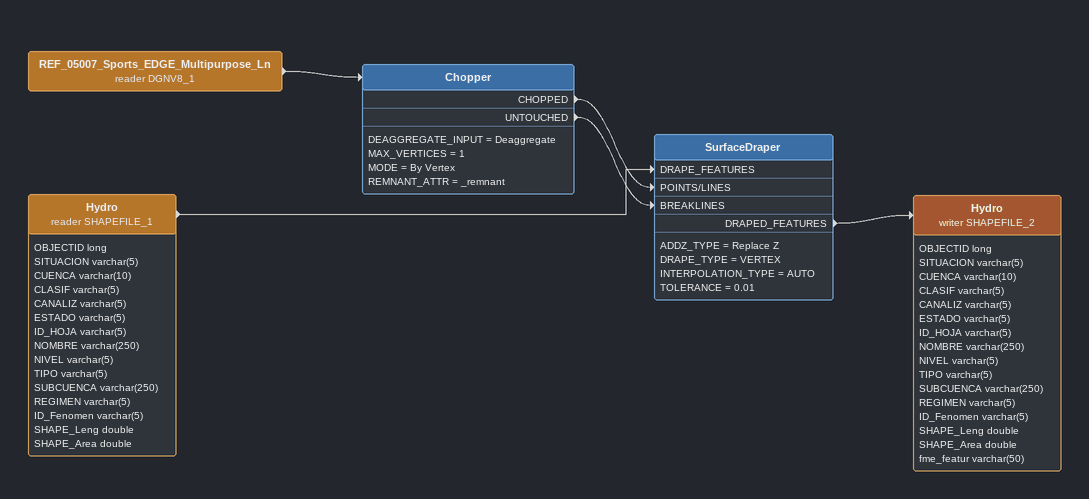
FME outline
REF_05007_Sports_EDGE_Multipurpose_Ln (reader DGNV8_1)
    -> Chopper
Chopper
    DEAGGREGATE_INPUT = Deaggregate
    MAX_VERTICES = 1
    MODE = By Vertex
    REMNANT_ATTR = _remnant
    CHOPPED -> SurfaceDraper [POINTS/LINES]
    UNTOUCHED -> SurfaceDraper [BREAKLINES]
Hydro (reader SHAPEFILE_1)
    attributes: OBJECTID long, SITUACION varchar(5), CUENCA varchar(10), CLASIF varchar(5), CANALIZ varchar(5), ESTADO varchar(5), ID_HOJA varchar(5), NOMBRE varchar(250), NIVEL varchar(5), TIPO varchar(5), SUBCUENCA varchar(250), REGIMEN varchar(5), ID_Fenomen varchar(5), SHAPE_Leng double, SHAPE_Area double
    -> SurfaceDraper [DRAPE_FEATURES]
SurfaceDraper
    ADDZ_TYPE = Replace Z
    DRAPE_TYPE = VERTEX
    INTERPOLATION_TYPE = AUTO
    TOLERANCE = 0.01
    DRAPED_FEATURES -> Hydro (writer SHAPEFILE_2)
Hydro (writer SHAPEFILE_2)
    attributes: OBJECTID long, SITUACION varchar(5), CUENCA varchar(10), CLASIF varchar(5), CANALIZ varchar(5), ESTADO varchar(5), ID_HOJA varchar(5), NOMBRE varchar(250), NIVEL varchar(5), TIPO varchar(5), SUBCUENCA varchar(250), REGIMEN varchar(5), ID_Fenomen varchar(5), SHAPE_Leng double, SHAPE_Area double, fme_featur varchar(50)
